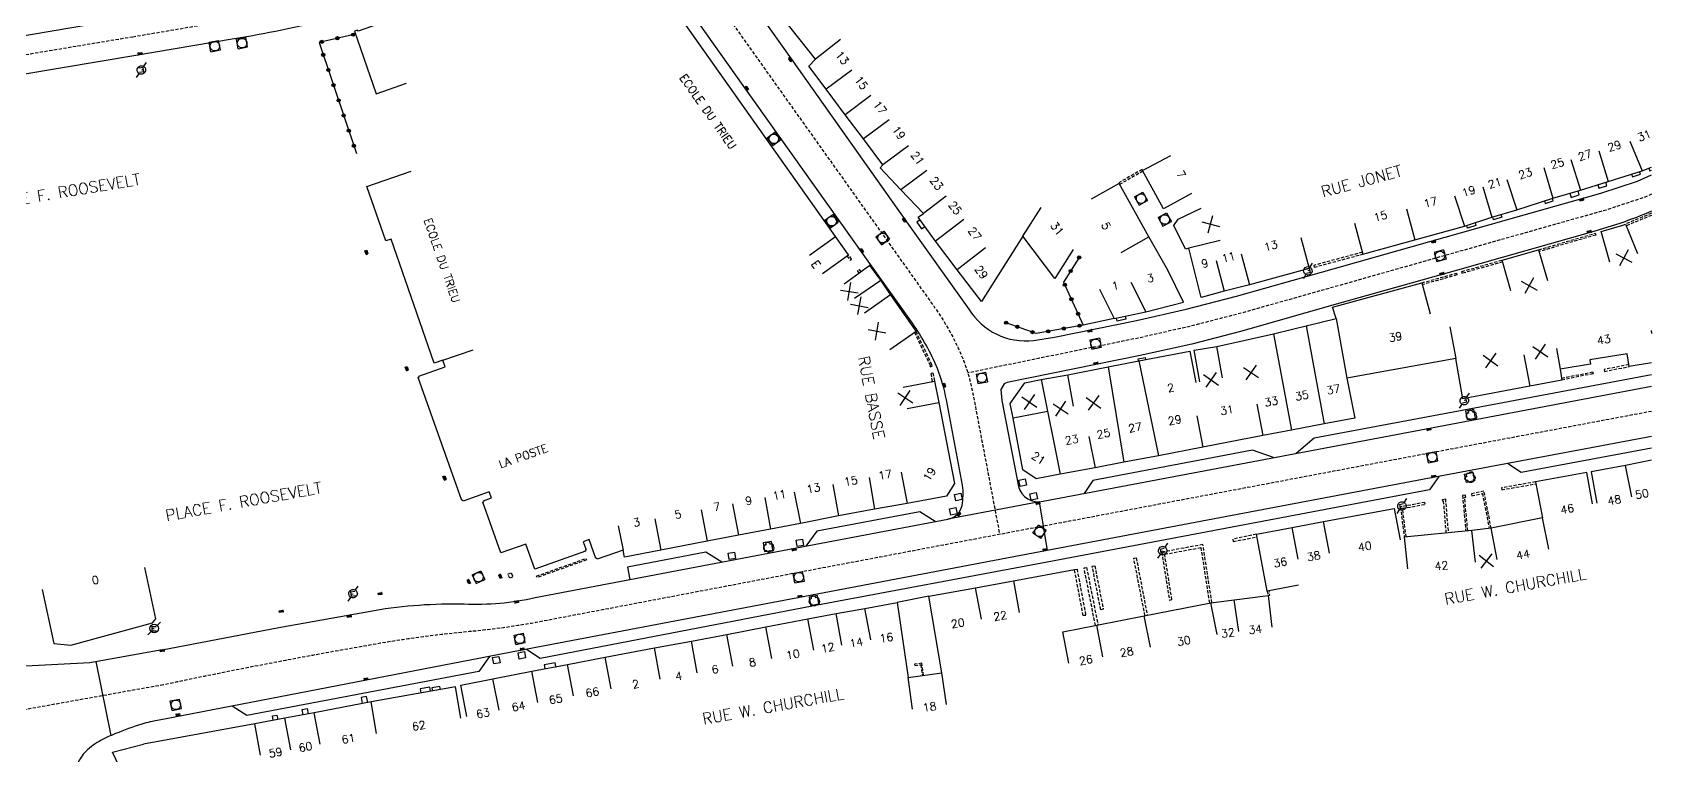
# Model space of a CAD drawing. Header units: millimetres. Extents: x 149999 to 151000, y 127000 to 128000.
# Drawn here: x 150747.1 to 151000, y 127732.7 to 127845.7 of the extents above; entities that cross this region are included whole.
import ezdxf
from ezdxf.enums import TextEntityAlignment as Align

# ---------------------------------------------------------------- set-up
doc = ezdxf.new("R2010")
doc.units = ezdxf.units.MM
doc.linetypes.add('DASHED', pattern=[0.75, 0.5, -0.25])
doc.layers.get('0').update_dxf_attribs({"linetype": 'CONTINUOUS'})
for name, color, linetype in [('W0001', 6, 'DASHED'), ('W0008', 7, 'CONTINUOUS'), ('W0100', 7, 'CONTINUOUS'), ('W0112', 1, 'DASHED'), ('W0300', 7, 'CONTINUOUS'), ('W0322', 7, 'CONTINUOUS'), ('W0334', 7, 'CONTINUOUS'), ('W0400', 7, 'CONTINUOUS'), ('W0420', 7, 'CONTINUOUS'), ('W0471', 7, 'CONTINUOUS'), ('W0984', 7, 'CONTINUOUS'), ('W0989', 7, 'CONTINUOUS'), ('W0991', 7, 'CONTINUOUS'), ('W1102', 7, 'CONTINUOUS')]:
    doc.layers.add(name, color=color, linetype=linetype)
doc.styles.get("Standard").update_dxf_attribs({"font": 'romans.shx', "width": 0.85})

# ---------------------------------------------------------------- blocks, each defined once
blk = doc.blocks.new('T400')
for p, q in [((-0.15, 0.3), (0.15, 0.3)), ((-0.15, -0.25), (-0.15, 0.3)), ((-0.15, 0.15), (0.15, 0.15)), ((-0.15, 0), (0.15, 0)), ((0.15, 0.3), (0.15, -0.25)), ((-0.15, -0.15), (0.15, -0.15)), ((-0.15, -0.25), (-0.15, -0.3)), ((-0.15, -0.3), (0.15, -0.3)), ((0.15, -0.3), (0.15, -0.25))]:
    blk.add_line(p, q)
blk = doc.blocks.new('T471')
for p, q in [((-0.333334, 0.333334), (-0.333334, -0.333334)), ((-0.333334, 0.333334), (0.333334, 0.333334)), ((-0.333334, 0), (0, 0)), ((0.500001, 0.500001), (1.000002, 1.000002)), ((-0.500001, -0.500001), (-1.000002, -1.000002)), ((-0.333334, -0.333334), (0.333334, -0.333334))]:
    blk.add_line(p, q)
blk.add_ellipse((0, 0), major_axis=(0.471405, 0.471405), ratio=1, start_param=5.4977871438, end_param=11.780972451)
blk = doc.blocks.new('T420')
for p, q in [((0.75, 0.75), (-0.75, 0.75)), ((-0.75, 0.75), (-0.75, -0.75)), ((0.75, 0.75), (0.75, -0.75)), ((0.75, -0.75), (-0.75, -0.75))]:
    blk.add_line(p, q)
blk.add_ellipse((0, 0), major_axis=(-0.53, 0.53), ratio=1, start_param=3.926991, end_param=10.210176)
blk = doc.blocks.new('t322o')
at = {"color": 0, "linetype": 'Continuous'}
for radius in [0.25, 0.15]:
    blk.add_circle((0, 0), radius, dxfattribs=at)
blk = doc.blocks.new('T300')
for p, q in [((-0.8, 0.51), (-0.86, 0.34)), ((-0.86, 0.34), (-0.86, 0.17)), ((-0.86, 0.17), (-0.74, 0.06)), ((-0.69, 0.63), (-0.8, 0.51)), ((-0.8, -0.06), (-0.74, 0.06)), ((-0.74, 0.06), (-0.69, 0.11)), ((-0.57, 0.69), (-0.69, 0.63)), ((-0.46, 0.69), (-0.57, 0.69)), ((-0.29, 0.63), (-0.46, 0.69)), ((-0.29, 0.63), (-0.17, 0.74)), ((-0.23, 0.57), (-0.29, 0.63)), ((-0.17, 0.74), (-0.06, 0.8)), ((-0.06, 0.8), (0.06, 0.8)), ((0.06, 0.8), (0.23, 0.74)), ((0.23, 0.74), (0.34, 0.63)), ((0.34, 0.63), (0.4, 0.51)), ((0.46, 0.46), (0.34, 0.46)), ((0.4, 0.51), (0.4, 0.46)), ((0.57, 0.4), (0.46, 0.46)), ((0.57, 0.4), (0.69, 0.29)), ((0.69, 0.29), (0.74, 0.17)), ((0.74, 0.06), (0.69, -0.17)), ((0.74, 0.17), (0.74, 0.06)), ((-0.8, -0.17), (-0.8, -0.06)), ((-0.8, -0.23), (-0.8, -0.17)), ((-0.74, -0.34), (-0.8, -0.23)), ((-0.69, -0.4), (-0.74, -0.34)), ((-0.51, -0.46), (-0.69, -0.4)), ((-0.4, -0.46), (-0.51, -0.46)), ((-0.4, -0.46), (-0.34, -0.46)), ((-0.34, -0.46), (-0.34, -0.4)), ((-0.34, -0.51), (-0.34, -0.46)), ((-0.29, -0.63), (-0.34, -0.51)), ((-0.17, -0.74), (-0.29, -0.63)), ((-0.06, -0.8), (-0.17, -0.74)), ((0.06, -0.8), (-0.06, -0.8)), ((0.17, -0.74), (0.06, -0.8)), ((0.23, -0.69), (0.17, -0.74)), ((0.29, -0.46), (0.23, -0.46)), ((0.29, -0.63), (0.23, -0.69)), ((0.46, -0.4), (0.29, -0.46)), ((0.34, -0.51), (0.29, -0.63)), ((0.34, -0.51), (0.34, -0.46)), ((0.57, -0.34), (0.46, -0.4)), ((0.63, -0.29), (0.57, -0.34)), ((0.69, -0.17), (0.63, -0.29))]:
    blk.add_line(p, q)
blk = doc.blocks.new('t112o')
at = {"color": 0, "linetype": 'Continuous'}
for p, q in [((-0.5, 0.5), (0.5, 0.5)), ((-0.5, -0.5), (-0.5, 0.5)), ((0.5, 0.5), (0.5, -0.5)), ((0.5, -0.5), (-0.5, -0.5))]:
    blk.add_line(p, q, dxfattribs=at)
blk = doc.blocks.new('t991o')
at = {"color": 0, "linetype": 'Continuous'}
for p, q in [((-1, 1), (1, -1)), ((-1, -1), (1, 1))]:
    blk.add_line(p, q, dxfattribs=at)

msp = doc.modelspace()

# ---------------------------------------------------------------- linework, layer by layer
at = {"layer": 'W0001'}
msp.add_lwpolyline([(150727.58, 127839.13), (150762.81, 127845.01), (150777.87, 127847.56, 0.038411), (150807.91, 127854.89), (150837.01, 127864.65, 0.159149), (150852.18, 127876.77), (150859.24, 127886.51), (150875.15, 127908.6), (150884.66, 127921.79), (150908.17, 127954.38, -0.037948), (150932.43, 127984.65), (150945.57, 128000)], format="xyb", dxfattribs=at)
at = {"layer": 'W0001', "flags": 128}
for points in [[(150842.23, 127867.17), (150861.6, 127839.84), (150880.36, 127813.49), (150888.04, 127802.7, -0.05513), (150892.42, 127794.74, -0.046946), (150894.04, 127789.05), (150894.36, 127787.38), (150898.19, 127767.22)], [(151000, 127786.46), (150965.05, 127779.87), (150905.29, 127768.57), (150866.02, 127761.12), (150826.37, 127753.57, -0.024264), (150815.39, 127752.03, 0.019728), (150801.51, 127750.21, 0.009519), (150767.61, 127743.72, 2.76504)]]:
    msp.add_lwpolyline(points, format="xyb", dxfattribs=at)
for points in [[(151000, 127820.4), (150998.79, 127819.87), (150992.88, 127817.92), (150966.12, 127810.35), (150949.22, 127805.56), (150935.92, 127801.81), (150927.95, 127799.75), (150920.14, 127797.97), (150893.21, 127792.46)], [(150767.61, 127743.72), (150737.63, 127738.34)]]:
    msp.add_lwpolyline(points, dxfattribs=at)
at = {"layer": 'W0008'}
for points in [[(150740.63, 127844.32), (150762.53, 127848), (150777.6, 127850.52, 0.034515), (150807.21, 127857.78), (150836.01, 127867.47, 0.159312), (150849.71, 127878.47), (150856.8, 127888.26), (150872.72, 127910.36), (150882.4, 127923.73), (150905.85, 127956.36, -0.028034), (150929, 127985.22), (150941.65, 128000)], [(150949.52, 128000), (150934.67, 127982.65, 0.03805), (150910.63, 127952.65), (150887.1, 127920.04), (150879.95, 127910.1), (150862.29, 127885.63), (150849.96, 127868.5, 0.304659), (150850.13, 127863.41), (150865.88, 127841.19), (150883.66, 127816.08), (150893.4, 127802.45, 0.294484), (150903.5, 127797.54)], [(150767.39, 127749.2), (150785.65, 127752.66), (150800.52, 127755.36, -0.047633), (150814.56, 127756.36, 0.065735), (150825.65, 127757.35), (150865.36, 127764.9), (150890.08, 127769.61, 0.318646), (150892.31, 127771.74, 0.082535), (150892.39, 127774.9), (150889.87, 127788.26, 0.046572), (150888.48, 127793.15, 0.054737), (150884.57, 127800.24), (150876.89, 127811.02), (150858.14, 127837.38), (150841.84, 127860.38), (150840.17, 127861.93), (150838.29, 127861.91), (150808.84, 127852.04, -0.038402), (150778.36, 127844.6), (150763.3, 127842.06), (150728.24, 127836.16)], [(150903.5, 127797.54), (150906.73, 127798.03), (150919.55, 127800.66), (150927.3, 127802.42), (150935.2, 127804.47), (150948.47, 127808.2), (150965.38, 127813), (150992.08, 127820.55), (150997.8, 127822.44), (151000, 127823.41, 0.046836)], [(151000, 127817.72, -0.015161), (150995.2, 127815.88), (150991, 127814.56), (150969.69, 127808.51), (150951.32, 127803.34), (150935.82, 127798.93), (150928.22, 127796.98), (150920.13, 127795.21), (150899.38, 127790.98), (150898.87, 127790.76), (150898.38, 127789.89), (150898.51, 127788.18)], [(150898.53, 127788.17), (150901.11, 127774.72, 0.400498), (150904.96, 127772.42), (150964.77, 127783.73), (151000, 127790.37)]]:
    msp.add_lwpolyline(points, format="xyb", dxfattribs=at)
at = {"layer": 'W0008', "flags": 128}
for points in [[(150767.39, 127749.2), (150756.1, 127747.17), (150746.12, 127746.63, -0.144161), (150741.16, 127747.81, -0.091184), (150735.08, 127752.94, -0.025399), (150734.45, 127753.79, -0.010573), (150733.08, 127755.95), (150728.84, 127763.08), (150714.79, 127786.2), (150700.78, 127809.29), (150696.36, 127816.63), (150695.18, 127820.93, -0.142197), (150695.23, 127824.01, -0.105787), (150697.22, 127827.6, -0.029473), (150699.85, 127830.27, -0.059668), (150701.36, 127831.33, -0.032514), (150702.23, 127831.73, -0.049986), (150702.83, 127831.9), (150728.24, 127836.16)], [(150767.76, 127738.35, 0.014317), (150765.55, 127737.93, 0.023298), (150764.22, 127737.58, 0.019416), (150760.12, 127736.09, 0.030148), (150757.58, 127734.88, 0.078687), (150755.27, 127733.07, 0.103619), (150754.12, 127731.16, 0.062622), (150753.93, 127730.27, 0.015579), (150753.72, 127726.64, 0.058372), (150754.14, 127722.08, 0.045709), (150755.87, 127716.5), (150756.24, 127715.6), (150756.63, 127714.64), (150778.02, 127669.97), (150794.31, 127635.59), (150799.62, 127624.52), (150804, 127615.47)]]:
    msp.add_lwpolyline(points, format="xyb", dxfattribs=at)
at = {"layer": 'W0008'}
msp.add_lwpolyline([(151000, 127782.55), (150965.32, 127776), (150905.62, 127764.71), (150866.69, 127757.34), (150823.31, 127749.07), (150767.76, 127738.35)], dxfattribs=at)
at = {"layer": 'W0100'}
for points in [[(150895.34, 127803.61), (150891.53, 127808.58), (150888.15, 127813.05), (150885.46, 127816.81), (150886.28, 127817.39), (150882.77, 127821.1), (150879.54, 127824.52), (150879.96, 127824.98), (150876.92, 127829.04), (150874.08, 127832.81), (150871.1, 127836.8), (150868.4, 127840.42), (150869.41, 127841.49), (150865.61, 127846.31), (150862.57, 127850.11), (150859.52, 127853.95), (150855.33, 127859.26), (150853.45, 127861.61), (150851.16, 127864.56), (150851.07, 127867.09), (150855.72, 127873.28), (150859.72, 127870.28)], [(150928.15, 127820.51), (150923.76, 127818.13), (150920.52, 127824.08), (150924.92, 127826.46)], [(150883.11, 127790.22), (150888.01, 127791.2), (150888.67, 127787.86), (150891.14, 127775.2), (150889.87, 127773.22), (150883.73, 127772.06), (150878.64, 127771.19), (150873.05, 127770.13), (150867.08, 127768.94), (150862.43, 127768.07), (150857.42, 127767.11), (150852.53, 127766.16), (150845.29, 127764.75), (150839.59, 127763.67), (150839.38, 127764.79), (150835.36, 127763.38), (150835.31, 127763.53), (150835.14, 127763.48), (150834.11, 127766.41), (150833.17, 127766.07), (150833.61, 127764.83), (150833.44, 127764.77), (150833.5, 127764.6), (150825.6, 127761.81), (150824.21, 127765.72), (150820.31, 127764.33), (150817.48, 127772.26), (150817.63, 127772.32), (150817.58, 127772.48), (150818.82, 127772.93), (150818.49, 127773.86), (150814.41, 127772.4), (150814.34, 127772.6), (150814.19, 127772.55), (150807.37, 127791.77), (150807.54, 127791.83), (150807.48, 127791.98), (150811.58, 127793.43), (150811.23, 127794.45), (150809.9, 127793.99), (150803.18, 127813.38), (150802.34, 127813.09), (150799.38, 127821.62), (150806.27, 127824.01)], [(150953.58, 127815.85), (150954.91, 127811.03), (150963.03, 127813.28), (150970.78, 127815.39), (150975.06, 127816.78), (150978.95, 127817.95), (150984.55, 127819.78), (150988.88, 127821.04), (150993.23, 127822.39), (150998.52, 127824.03), (151000, 127824.63)], [(150913.77, 127805.56), (150916.08, 127800.95), (150921.01, 127802.02), (150926.92, 127803.54), (150924.43, 127808.51), (150921.5, 127813.71), (150916.84, 127822.08), (150912.47, 127819.64)], [(150945.22, 127813.61), (150946.53, 127808.78), (150937.18, 127806.25), (150933.27, 127805.22), (150929.65, 127804.26), (150927.75, 127811.98), (150927.21, 127811.78), (150925.41, 127815.52), (150926.06, 127816.48), (150929.66, 127818.22)], [(150993.5, 127809.77), (150992.12, 127814.57), (150995.37, 127815.51), (150995.92, 127815.73), (150997.82, 127811.11)], [(150909.68, 127811.73), (150906.82, 127807.23), (150901.8, 127813.81), (150895.34, 127803.61)], [(150978.02, 127805.3), (150976.66, 127810.11), (150982.36, 127811.72), (150983.73, 127806.91)], [(150881.03, 127796.14), (150885.13, 127799), (150881.16, 127804.7), (150879.62, 127806.95), (150877.94, 127809.27), (150873.89, 127806.33)], [(150929.43, 127791.08), (150928.59, 127796.01), (150932.13, 127796.61), (150940.95, 127798.56), (150943.91, 127799.3), (150946.06, 127799.82), (150950.73, 127800.98), (150950.17, 127802.74), (150964.11, 127806.54), (150965.42, 127801.71)], [(151000, 127794.04), (150996.52, 127793.47), (150996.19, 127795.47), (150990.33, 127794.52), (150990.45, 127793.81), (150985.71, 127793.04), (150985.99, 127791.34), (150981, 127790.39), (150970.53, 127788.43), (150969.42, 127794.74), (150952.42, 127791.63), (150953.65, 127785.41), (150948.87, 127784.5), (150943.79, 127783.52), (150939.31, 127782.66), (150929.94, 127780.85), (150922.98, 127779.53), (150917.58, 127778.52), (150913.13, 127777.62), (150907.65, 127776.62), (150903.88, 127775.92), (150901.83, 127777.34), (150900.29, 127785.38), (150899.82, 127787.68), (150902.11, 127790.91), (150904.69, 127791.44), (150908.85, 127792.19), (150915.11, 127793.41), (150919.91, 127794.35), (150927.91, 127795.87), (150928.85, 127790.96)], [(151000, 127778.82), (150995.92, 127778.02), (150990.55, 127777.01), (150991.47, 127772.09)], [(150990.79, 127771.98), (150989.88, 127776.9), (150981.88, 127775.43), (150982.98, 127769.8), (150974.92, 127768.2), (150971.91, 127767.85), (150961.38, 127766.8), (150961.88, 127761.83)], [(150944.88, 127759.3), (150939.96, 127758.38), (150938.29, 127767.24), (150943.86, 127768.29), (150948.75, 127769.22), (150959.81, 127771.3), (150960.73, 127766.38)], [(150815.01, 127738.78), (150814.04, 127743.69), (150819.05, 127744.68), (150825.13, 127745.88), (150830.71, 127746.92), (150836.57, 127748.02), (150844.3, 127749.51), (150850.06, 127750.54), (150855.58, 127751.56), (150861.67, 127752.76), (150868.26, 127754.03), (150872.64, 127754.86), (150877.15, 127755.66), (150882.18, 127756.61), (150883.88, 127744.85), (150889.18, 127745.62), (150887.14, 127757.57), (150894.43, 127758.89), (150900.35, 127759.96), (150901.24, 127755.04)], [(150909.01, 127747.08), (150908.05, 127751.99), (150913.35, 127753.03), (150920.78, 127754.5), (150931.19, 127756.51), (150934.83, 127757.02), (150940.1, 127757.67), (150940.7, 127752.71)], [(150814.07, 127738.51), (150813.19, 127743.43), (150800.02, 127741.06), (150791.15, 127739.37), (150786.55, 127738.49), (150781.86, 127737.63), (150764.47, 127734.43)]]:
    msp.add_lwpolyline(points, dxfattribs=at)
msp.add_lwpolyline([(150870.52, 127808.02), (150874.59, 127810.93), (150872.56, 127813.77), (150840.2, 127859.6, 0.29223), (150838.68, 127860.15), (150798, 127845.87), (150797.93, 127846.03), (150797.43, 127845.86), (150800.82, 127836.1), (150805.54, 127837.74)], format="xyb", dxfattribs=at)
at = {"layer": 'W0100', "flags": 128}
for points in [[(150748.68, 127758.62), (150750.48, 127750.18), (150753.14, 127749.93), (150765.88, 127753.41), (150766.4, 127754.01), (150764.69, 127762.04)], [(150784.94, 127682.47), (150780.45, 127680.28), (150775.19, 127691.06), (150762.24, 127718.17), (150765.96, 127719.95), (150759.63, 127733.21), (150764.47, 127734.43)]]:
    msp.add_lwpolyline(points, dxfattribs=at)
at = {"layer": 'W0112'}
for points in [[(150920.52, 127824.08), (150920.43, 127824.25), (150916.78, 127822.17), (150916.84, 127822.08)], [(150920.57, 127823.99), (150916.93, 127821.91)], [(151000, 127817.41), (150995.92, 127815.73)], [(151000, 127817.09), (150996.03, 127815.46)], [(150982.36, 127811.72), (150991.21, 127814.3), (150991.29, 127814.01), (150982.45, 127811.44)], [(150874.34, 127810.76), (150874.83, 127810.06), (150875.08, 127810.23), (150874.59, 127810.93)], [(150954.83, 127811.32), (150947.24, 127809.27), (150947.32, 127808.98), (150954.91, 127811.03)], [(150976.74, 127809.82), (150970.44, 127808.02), (150970.36, 127808.31), (150976.66, 127810.11)], [(150964.11, 127806.54), (150969.51, 127808.06), (150969.59, 127807.78), (150964.18, 127806.25)], [(150884.88, 127798.82), (150887.32, 127793.64), (150887.36, 127793.44), (150887.65, 127793.5), (150887.6, 127793.73), (150885.13, 127799)], [(150887.72, 127791.14), (150887.47, 127792.41), (150887.76, 127792.47), (150888.01, 127791.2)], [(150985.94, 127791.63), (150990.79, 127792.64), (150990.85, 127792.34), (150985.99, 127791.34)], [(150996.47, 127793.77), (150992.57, 127792.99), (150992.63, 127792.69), (150996.52, 127793.47)], [(150981.88, 127775.43), (150976.55, 127774.5), (150976.6, 127774.2), (150981.94, 127775.13)], [(150961.68, 127766.83), (150961.1, 127771.28), (150964.64, 127771.94), (150964.59, 127772.24), (150960.77, 127771.52), (150961.38, 127766.8)], [(150967.94, 127767.45), (150967.52, 127772.42), (150967.42, 127772.4), (150967.36, 127772.7), (150967.79, 127772.78), (150968.24, 127767.48)], [(150971.29, 127767.79), (150970.79, 127773.05), (150970.98, 127773.07), (150970.94, 127773.37), (150970.47, 127773.3), (150970.99, 127767.76)], [(150974.95, 127768.2), (150973.81, 127773.98), (150971.85, 127773.58), (150971.91, 127773.28), (150973.57, 127773.63), (150974.65, 127768.16)], [(150938.29, 127767.24), (150934.58, 127766.5), (150934.66, 127766.11), (150938.36, 127766.85)], [(150931.34, 127756.54), (150929.93, 127765.64), (150923.49, 127764.45), (150924.7, 127756.96), (150925.09, 127757.03), (150923.95, 127764.13), (150929.6, 127765.17), (150930.95, 127756.47)], [(150913.14, 127752.99), (150911.38, 127761.99), (150911.76, 127762.07), (150913.54, 127753.07)], [(150920.88, 127754.52), (150919.14, 127763.49), (150919.51, 127763.56), (150921.24, 127754.59)], [(150886.32, 127745.2), (150886.05, 127747.1), (150884.89, 127746.93), (150884.92, 127746.73), (150885.88, 127746.87), (150886.12, 127745.17)]]:
    msp.add_lwpolyline(points, dxfattribs=at)
at = {"layer": 'W0112', "flags": 128}
for points in [[(150876.27, 127808.06), (150875.99, 127808.45), (150876.23, 127808.63), (150876.52, 127808.24)], [(150939.96, 127758.38), (150940.1, 127757.67), (150940.39, 127757.72), (150940.26, 127758.43)]]:
    msp.add_lwpolyline(points, dxfattribs=at)
at = {"layer": 'W0112'}
for points in [[(150833.66, 127763.23), (150825.95, 127760.48), (150825.88, 127760.72), (150833.59, 127763.47)], [(150913.98, 127755.45), (150912.65, 127762.24), (150913.04, 127762.31), (150914.37, 127755.53)], [(150821.89, 127761.23), (150822.19, 127760.6), (150821.7, 127760.37), (150821.4, 127761)], [(150911.24, 127754.53), (150909.87, 127761.74), (150910.27, 127761.8), (150911.64, 127754.58)]]:
    msp.add_lwpolyline(points, close=True, dxfattribs=at)
at = {"layer": 'W0322'}
for points in [[(150797.58, 127845.41), (150791.91, 127844.11), (150797.75, 127826.77)], [(150910.61, 127810.51), (150908.18, 127806.67), (150911.23, 127799.94), (150903.87, 127798.63), (150899.21, 127800.31)]]:
    msp.add_lwpolyline(points, dxfattribs=at)
at = {"layer": 'W0334'}
for points in [[(150996.87, 127823.52), (150996.99, 127823.12), (150998.25, 127823.5), (150998.12, 127823.9)], [(150999.54, 127824.44), (150999.71, 127824.03), (151000, 127824.14)], [(150987.24, 127820.56), (150987.44, 127819.89), (150988.71, 127820.28), (150988.52, 127820.94)], [(150991.61, 127821.89), (150991.78, 127821.35), (150993.01, 127821.7), (150992.84, 127822.27)], [(150983.25, 127819.35), (150983.39, 127818.93), (150984.65, 127819.34), (150984.51, 127819.77)], [(150885.76, 127816.39), (150885.24, 127816.02), (150886, 127814.97), (150886.52, 127815.33)], [(150972.42, 127815.93), (150972.56, 127815.49), (150971.27, 127815.08), (150971.13, 127815.51)], [(150976.47, 127817.2), (150976.59, 127816.82), (150975.33, 127816.39), (150975.2, 127816.82)], [(150916.08, 127800.95), (150911.23, 127799.94)], [(150917.78, 127801.31), (150917.87, 127800.86), (150916.54, 127800.56), (150916.44, 127801.02)], [(150919.86, 127794.34), (150919.8, 127794.64), (150920.89, 127794.86), (150920.94, 127794.55)], [(151000, 127792.18), (150971.49, 127786.82), (150947.31, 127782.26), (150944.48, 127779.89)], [(150940.96, 127779.23), (150937.69, 127780.41), (150912.76, 127775.66), (150911.37, 127773.64)], [(151000, 127780.72), (150979.63, 127776.92), (150977.51, 127778.3)], [(150966.79, 127776.28), (150965.3, 127774.2), (150905.6, 127762.9), (150868.91, 127756.01), (150826.45, 127747.86), (150824.31, 127749.26)], [(150905.67, 127764.72), (150904.39, 127772.34), (150890.08, 127769.61)], [(150888.14, 127769.24), (150885.75, 127770.76), (150869.66, 127767.71), (150867.93, 127765.39)], [(150854.79, 127762.89), (150852.29, 127764.46), (150840.1, 127762.09), (150840.44, 127760.16)], [(150900.35, 127759.96), (150909.87, 127761.74)], [(150887.14, 127757.57), (150882.18, 127756.61)], [(150759.44, 127735.8), (150757.11, 127747.35)], [(150818.52, 127748.15), (150816.88, 127745.78), (150780.63, 127738.92), (150778.34, 127740.39)], [(150828.9, 127746.58), (150828.79, 127747.17), (150827.07, 127746.84), (150827.18, 127746.26)], [(150799.52, 127740.97), (150799.34, 127741.91), (150798.46, 127741.76), (150798.64, 127740.8)], [(150809.31, 127742.74), (150809.2, 127743.35), (150807.68, 127743.07), (150807.79, 127742.46)], [(150810.86, 127743.01), (150810.78, 127743.47), (150809.52, 127743.26), (150809.6, 127742.79)], [(150789.44, 127739.04), (150789.27, 127739.89), (150790.03, 127740.02), (150790.19, 127739.19)], [(150784.76, 127738.16), (150784.63, 127738.85), (150785.32, 127738.97), (150785.45, 127738.29)]]:
    msp.add_lwpolyline(points, dxfattribs=at)
for points in [[(150970.92, 127786.5), (150971.18, 127785.17), (150972.49, 127785.41), (150972.22, 127786.74)], [(150971.09, 127775.32), (150970.8, 127776.65), (150972.06, 127776.92), (150972.35, 127775.59)], [(150861.49, 127764.55), (150862.78, 127764.78), (150862.56, 127766.13), (150861.27, 127765.91)], [(150869.97, 127756.37), (150869.76, 127757.67), (150868.44, 127757.43), (150868.66, 127756.13)]]:
    msp.add_lwpolyline(points, close=True, dxfattribs=at)
at = {"layer": 'W1102'}
for p, q in [((150873.34, 127844.59), (150869.41, 127841.49)), ((150875.1, 127839.8), (150871.1, 127836.8)), ((150878.08, 127835.82), (150874.08, 127832.81)), ((150880.92, 127832.04), (150876.92, 127829.04)), ((150883.96, 127827.97), (150879.96, 127824.98)), ((150996.62, 127828.67), (150998.52, 127824.03)), ((150987.4, 127825.82), (150988.88, 127821.04)), ((150991.76, 127827.17), (150993.23, 127822.39)), ((150886.8, 127824.11), (150882.77, 127821.1)), ((150977.39, 127822.7), (150978.95, 127817.95)), ((150983.15, 127824.58), (150984.55, 127819.78)), ((150969.24, 127820.16), (150970.78, 127815.39)), ((150973.62, 127821.56), (150975.06, 127816.78)), ((150889.86, 127820.07), (150886.28, 127817.39)), ((150961.71, 127818.11), (150963.03, 127813.28)), ((150892.62, 127816.43), (150888.15, 127813.05)), ((150868.49, 127810.86), (150872.56, 127813.77)), ((150917.15, 127811.26), (150921.5, 127813.71)), ((150932.6, 127813.18), (150927.75, 127811.98)), ((150895.99, 127811.99), (150891.53, 127808.58)), ((150931.99, 127810.05), (150933.27, 127805.22)), ((150935.88, 127811.08), (150937.18, 127806.25)), ((150875.5, 127804.13), (150879.62, 127806.95)), ((150877.06, 127801.85), (150881.16, 127804.7)), ((150968.49, 127799.65), (150969.42, 127794.74)), ((150999.92, 127799.07), (151000, 127798.61)), ((150932.97, 127791.68), (150932.13, 127796.61)), ((150980.06, 127795.31), (150981, 127790.39)), ((150985.15, 127796.27), (150985.71, 127793.04)), ((150909.74, 127787.27), (150908.85, 127792.19)), ((150883.77, 127786.89), (150888.67, 127787.86)), ((150938.36, 127787.57), (150939.31, 127782.66)), ((150905.69, 127786.42), (150900.29, 127785.38)), ((150928.99, 127785.76), (150929.94, 127780.85)), ((150912.13, 127782.52), (150913.13, 127777.62)), ((150996.89, 127773.11), (150995.92, 127778.02)), ((150872.13, 127775.05), (150873.05, 127770.13)), ((150877.79, 127776.11), (150878.64, 127771.19)), ((150882.81, 127776.98), (150883.73, 127772.06)), ((150861.5, 127772.98), (150862.43, 127768.07)), ((150866.1, 127773.84), (150867.08, 127768.94)), ((150844.33, 127769.66), (150845.29, 127764.75)), ((150851.58, 127771.07), (150852.53, 127766.16)), ((150856.48, 127772.02), (150857.42, 127767.11)), ((150983.96, 127764.9), (150982.98, 127769.8)), ((150838.64, 127768.58), (150839.38, 127764.79)), ((150944.79, 127763.38), (150943.86, 127768.29)), ((150949.68, 127764.31), (150948.75, 127769.22)), ((150972.48, 127762.88), (150971.91, 127767.85)), ((150975.9, 127763.29), (150974.92, 127768.2)), ((150895.33, 127753.98), (150894.43, 127758.89)), ((150935.52, 127752.07), (150934.83, 127757.02)), ((150873.53, 127749.93), (150872.64, 127754.86)), ((150878.08, 127750.75), (150877.15, 127755.66)), ((150921.75, 127749.59), (150920.78, 127754.5)), ((150932.14, 127751.6), (150931.19, 127756.51)), ((150862.62, 127747.85), (150861.67, 127752.76)), ((150869.18, 127749.12), (150868.26, 127754.03)), ((150914.32, 127748.12), (150913.35, 127753.03)), ((150845.18, 127744.58), (150844.3, 127749.51)), ((150850.96, 127745.62), (150850.06, 127750.54)), ((150856.54, 127746.65), (150855.58, 127751.56)), ((150831.65, 127742.01), (150830.71, 127746.92)), ((150837.52, 127743.11), (150836.57, 127748.02)), ((150820.02, 127739.78), (150819.05, 127744.68)), ((150826.08, 127740.97), (150825.13, 127745.88)), ((150884.6, 127739.9), (150883.88, 127744.85)), ((150889.9, 127740.67), (150889.18, 127745.62)), ((150792.08, 127734.46), (150791.15, 127739.37)), ((150800.9, 127736.14), (150800.02, 127741.06)), ((150782.76, 127732.71), (150781.86, 127737.63)), ((150787.49, 127733.58), (150786.55, 127738.49))]:
    msp.add_line(p, q, dxfattribs=at)
at = {"layer": 'W1102', "flags": 128}
for points in [[(150901.8, 127813.81), (150904.65, 127818.31)], [(150918.7, 127806.63), (150921.01, 127802.02)], [(150811.23, 127794.45), (150815.95, 127796.08)]]:
    msp.add_lwpolyline(points, dxfattribs=at)
at = {"layer": 'W1102'}
for points in [[(150950.73, 127800.98), (150952.42, 127791.63)], [(150940.95, 127798.56), (150943.79, 127783.52)], [(150946.06, 127799.82), (150948.87, 127784.5)], [(150915.11, 127793.41), (150917.58, 127778.52)], [(150919.91, 127794.35), (150922.98, 127779.53)], [(150904.69, 127791.44), (150907.65, 127776.62)]]:
    msp.add_lwpolyline(points, dxfattribs=at)

# ---------------------------------------------------------------- block references
at = {"layer": 'W0112'}
for p, rotation in [((150901.78, 127775.32), 190.682576012058), ((150891.74, 127773.07), 190.682576012058), ((150903.5, 127773.18), 190.682576012058), ((150890.96, 127770.84), 190.682576012058), ((150867, 127765.9), 99.2073460929542), ((150856.39, 127763.86), 99.2073460929542), ((150819.59, 127747.57), 190.794183078148), ((150823.58, 127748.34), 190.794183078148)]:
    msp.add_blockref('t112o', p, dxfattribs=dict(at, rotation=rotation))
at = {"layer": 'W0300'}
for p, rotation in [((150971.8, 127785.85), 190.667550585572), ((150971.65, 127776.06), 282.275690516086), ((150862.07, 127765.23), 190.547803980846), ((150869.18, 127756.86), 190.547803980846)]:
    msp.add_blockref('T300', p, dxfattribs=dict(at, rotation=rotation))
at = {"layer": 'W0322'}
for p, rotation in [((150797.21, 127845.33), 192.8521886107), ((150792.34, 127844.21), 192.8521886107), ((150794.78, 127844.77), 192.8521886107), ((150792.56, 127842.16), 288.60920793163), ((150793.36, 127839.8), 288.60920793163), ((150794.16, 127837.43), 288.60920793163), ((150794.96, 127835.06), 288.60920793163), ((150795.76, 127832.69), 288.60920793163), ((150796.55, 127830.32), 288.60920793163), ((150797.35, 127827.95), 288.60920793163), ((150909.28, 127808.4), 237.6514285179898), ((150908.37, 127806.25), 294.4109571810837), ((150909.4, 127803.98), 294.4109571810837), ((150900.96, 127799.68), 160.1481997608128), ((150910.44, 127801.7), 294.4109571810837), ((150910.67, 127799.84), 190.1289541632149), ((150903.32, 127798.83), 160.1481997608128), ((150905.75, 127798.96), 190.1289541632149), ((150908.21, 127799.4), 190.1289541632149)]:
    msp.add_blockref('t322o', p, dxfattribs=dict(at, rotation=rotation))
for p in [(150910.61, 127810.51), (150899.21, 127800.31)]:
    msp.add_blockref('t322o', p, dxfattribs=at)
at = {"layer": 'W0400'}
for p, rotation in [((150763.95, 127842.36), 279.6089100055631), ((150865.53, 127841.43), 215.304477465375), ((150858.67, 127836.93), 215.304477465375), ((150989.09, 127819.55), 105.8432569588918), ((150883.31, 127816.36), 215.450916854025), ((150965.97, 127812.98), 105.7219107737171), ((150990.28, 127814.53), 105.8432569588918), ((150799.31, 127811.31), 19.11128316526598), ((150876.65, 127811.55), 215.450916854025), ((150967.27, 127807.97), 105.7219107737171), ((150912.29, 127799.03), 101.5188064041783), ((150805.61, 127793.12), 18.71418365767129), ((150913.24, 127793.97), 101.5188064041783), ((150889.51, 127790.55), 13.30868579642802), ((150965.2, 127783.64), 280.690836557009), ((150811.51, 127776.05), 22.83074582162502), ((150965.96, 127776.3), 280.690836557009), ((150904.15, 127772.08), 280.720455358683), ((150891.82, 127770.39), 139.3125795702654), ((150866.07, 127764.87), 280.794061812907), ((150905.25, 127764.81), 280.720455358683), ((150815.29, 127759.82), 205.103620550546), ((150820.21, 127760.67), 205.103620550546), ((150801.45, 127757.96), 100.2392631727117), ((150822.75, 127756.7), 280.794183078148), ((150866.98, 127757.55), 280.794061812907), ((150786.02, 127755.21), 100.2392631727117), ((150796.64, 127754.46), 100.2392631727117), ((150823.63, 127749.29), 280.794183078148), ((150767.43, 127749.06), 100.6672035573701), ((150799.21, 127744.62), 280.220441716562), ((150769.85, 127739.04), 280.800857873046)]:
    msp.add_blockref('T400', p, dxfattribs=dict(at, rotation=rotation))
at = {"layer": 'W0420'}
for p, rotation in [((150775.62, 127843.54), 191.026686370371), ((150779.88, 127844.01), 191.026686370371), ((150862.92, 127829.04), 125.610238862715), ((150920.28, 127819.71), 119.165050381786), ((150871.95, 127816.18), 125.610238862715), ((150923.98, 127816.44), 119.165050381786), ((150879.92, 127813.55), 125.450916854025), ((150966.97, 127810.75), 15.7219107737171), ((150913.18, 127797.02), 11.5188064041783), ((150895.39, 127791.69), 100.859112465365), ((150965.74, 127779.31), 190.667550585572), ((150904.43, 127767.62), 235.658709933851), ((150816.8, 127760.55), 115.103620550546), ((150866.82, 127760.54), 190.714570755856), ((150823.24, 127750.91), 190.794183078148), ((150769.54, 127740.61), 190.800857873046)]:
    msp.add_blockref('T420', p, dxfattribs=dict(at, rotation=rotation))
at = {"layer": 'W0471'}
for p, rotation in [((150764.16, 127839.8), 189.608910005563), ((150946.32, 127808.41), 195.110587917994), ((150970.74, 127788.14), 190.636067480256), ((150961, 127771.66), 10.647167652812), ((150923.64, 127764.67), 10.72045535868297), ((150797.21, 127757.96), 10.2392631727117), ((150766.15, 127752.51), 359.96724)]:
    msp.add_blockref('T471', p, dxfattribs=dict(at, rotation=rotation))
at = {"layer": 'W0991'}
for p, rotation in [((150931.13, 127815.7), 30.29609884017253), ((150995.66, 127810.44), 287.2331753021545), ((150874.72, 127805.2), 35.99239851043161), ((150980.87, 127806.1), 285.8282970204688), ((150876.29, 127802.97), 34.35607113395454), ((150879.04, 127799), 34.81536536831855), ((150974.85, 127794.4), 279.9132559173773), ((150982.6, 127795.79), 280.7069386873619), ((150931.2, 127791.38), 279.6458628742647), ((150937.45, 127792.53), 280.6767749616237), ((150883.44, 127788.56), 11.20364229010996), ((150902.82, 127787.91), 280.8578256408438), ((150907.71, 127786.86), 281.3280001671801), ((150912.85, 127787.78), 279.4243865831121), ((150974.19, 127763.09), 276.8768861735557)]:
    msp.add_blockref('t991o', p, dxfattribs=dict(at, rotation=rotation))

# ---------------------------------------------------------------- texts
at = {"layer": 'W0984'}
for s, rotation, p in [('ECOLE DU TRIEU', 305.2156, (150852.65, 127833.3)), ('ECOLE DU TRIEU', 289.1113, (150811.11, 127810.05)), ('E', 305.6102, (150869.51, 127809.44)), ('LA POSTE', 19.4907, (150823.79, 127779.46)), ('0', 14.0953, (150756.98, 127760.1))]:
    msp.add_text(s, height=1.25, rotation=rotation, dxfattribs=at).set_placement(p, align=Align.MIDDLE)
at = {"layer": 'W0989'}
for s, rotation, p in [('PLACE F. ROOSEVELT', 9.4837, (150751.79, 127820.73)), ('RUE JONET', 15.225, (150954.72, 127822.43)), ('RUE BASSE', 280.7737, (150878.17, 127788.61)), ('PLACE F. ROOSEVELT', 10.2823, (150780.12, 127772.37)), ('RUE W. CHURCHILL', 10.2823, (150978.73, 127759.1)), ('RUE W. CHURCHILL', 10.2823, (150862.81, 127740.36))]:
    msp.add_text(s, height=1.75, rotation=rotation, dxfattribs=at).set_placement(p, align=Align.MIDDLE)
at = {"layer": 'W0991'}
for s, rotation, p in [('13', 308.2922, (150873.6, 127841.7)), ('15', 306.7731, (150876.59, 127837.81)), ('17', 306.9599, (150879.5, 127833.93)), ('19', 306.8216, (150882.44, 127830)), ('31', 21.924, (150998.85, 127829.57)), ('29', 17.1763, (150994.19, 127827.92)), ('21', 306.3319, (150885.38, 127826.04)), ('25', 16.2081, (150985.28, 127825.2)), ('27', 17.2439, (150989.58, 127826.49)), ('23', 307.1377, (150888.33, 127822.09)), ('7', 298.5053, (150926.53, 127823.49)), ('21', 16.7309, (150975.51, 127822.13)), ('23', 18.1131, (150980.27, 127823.64)), ('19', 17.8084, (150971.43, 127820.86)), ('25', 307.1377, (150891.24, 127818.25)), ('15', 15.4934, (150957.65, 127816.98)), ('17', 15.2412, (150965.48, 127819.13)), ('27', 307.1377, (150894.3, 127814.21)), ('31', 307.4057, (150907.16, 127815.02)), ('5', 299.1653, (150914.81, 127815.45)), ('13', 15.1449, (150940.55, 127812.34)), ('9', 14.791, (150930.22, 127809.58)), ('11', 14.791, (150933.93, 127810.56)), ('29', 307.1377, (150895.34, 127808.2)), ('3', 12.2589, (150921.71, 127807.29)), ('1', 12.2589, (150916.24, 127806.1)), ('39', 10.3833, (150960, 127798.1)), ('43', 10.7069, (150992.53, 127797.67)), ('2', 11.7088, (150924.9, 127790.14)), ('37', 11.1995, (150950.31, 127789.89)), ('31', 10.9148, (150933.67, 127786.66)), ('33', 10.9602, (150940.6, 127788)), ('35', 10.9186, (150945.39, 127788.93)), ('27', 10.56, (150919.35, 127783.94)), ('29', 10.7406, (150925.52, 127785.1)), ('23', 10.3449, (150909.44, 127782.03)), ('25', 11.4679, (150914.4, 127782.98)), ('21', 325.2236, (150904.26, 127779.15)), ('17', 9.7972, (150880.3, 127776.55)), ('19', 57.4002, (150887.24, 127776.63)), ('13', 11.2856, (150869.11, 127774.45)), ('15', 10.6509, (150874.96, 127775.58)), ('7', 10.9545, (150854.03, 127771.55)), ('9', 10.8259, (150858.99, 127772.5)), ('11', 10.6342, (150863.8, 127773.41)), ('48', 10.6391, (150994.18, 127772.6)), ('50', 11.4894, (150998.49, 127773.56)), ('3', 10.7546, (150841.49, 127769.12)), ('5', 11.0413, (150847.96, 127770.37)), ('46', 11.0464, (150986.82, 127771.21)), ('38', 10.7615, (150947.23, 127763.84)), ('40', 10.6472, (150955.21, 127765.35)), ('44', 11.2638, (150979.93, 127764.09)), ('36', 10.6883, (150942, 127762.85)), ('42', 5.6703, (150967.18, 127762.35)), ('22', 10.2046, (150898.28, 127754.51)), ('16', 8.2429, (150880.5, 127751.1)), ('20', 9.6858, (150891.65, 127753.35)), ('32', 7.982, (150933.83, 127751.84)), ('34', 6.9627, (150938.11, 127752.39)), ('12', 10.6692, (150871.35, 127749.52)), ('14', 10.1728, (150875.8, 127750.34)), ('28', 11.1834, (150918.03, 127748.86)), ('30', 10.9221, (150926.95, 127750.6)), ('6', 10.4731, (150853.75, 127746.14)), ('8', 11.0904, (150859.58, 127747.25)), ('10', 10.9428, (150865.9, 127748.48)), ('26', 11.088, (150911.66, 127747.6)), ('2', 10.9093, (150841.35, 127743.84)), ('4', 10.1979, (150848.07, 127745.1)), ('65', 10.5695, (150828.87, 127741.49)), ('66', 10.5703, (150834.59, 127742.56)), ('63', 11.1856, (150817.51, 127739.28)), ('64', 11.1679, (150823.05, 127740.37)), ('18', 8.2664, (150887.25, 127740.28)), ('62', 10.2214, (150807.49, 127737.33)), ('60', 10.8771, (150789.79, 127734.02)), ('61', 10.7716, (150796.49, 127735.3)), ('59', 10.3948, (150785.12, 127733.14))]:
    msp.add_text(s, height=1.25, rotation=rotation, dxfattribs=at).set_placement(p, align=Align.MIDDLE)

doc.saveas('drawing.dxf')
